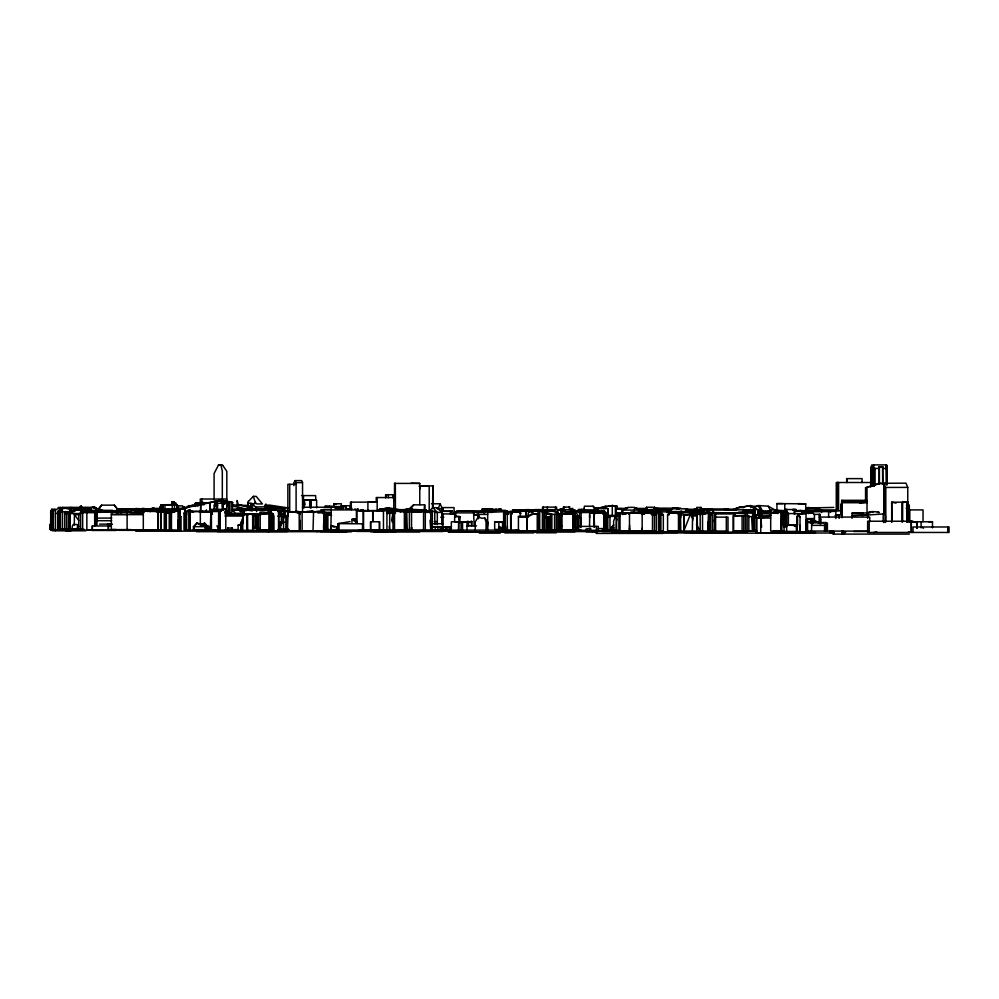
<?xml version="1.0" encoding="UTF-8"?>
<svg xmlns="http://www.w3.org/2000/svg" width="999" height="999" viewBox="0 0 999 999"><rect width="100%" height="100%" fill="white"/><g stroke="black" fill="none" stroke-linecap="round" stroke-linejoin="round"><path stroke-width="1.5" d="M97.09 520.716L97.153 511.725L80.619 511.75L80.619 529.757M170.092 512.937L170.092 511.101M247.452 514.273L247.452 530.369L247.327 514.273L244.568 513.748L242.732 514.51L242.732 530.407L257.792 530.182M840.983 514.785L841.707 500.299L866.583 500.299L867.02 502.722L842.107 502.722L841.982 502.01L866.882 502.11L866.583 500.299M841.97 534.103L841.97 531.131M917.032 522.377L917.032 528.134L917.032 521.765L915.721 522.377L917.032 522.377L910.813 521.003L909.889 522.377M178.047 520.167L178.022 530.744L178.022 511.038L170.092 511.538L171.428 511.263L171.428 514.26M754.257 516.233C757.667 506.131 741.333 515.834 743.681 510.152M222.502 506.63L222.552 503.446L222.515 509.702M487.587 526.023L487.637 521.865L484.652 517.819L481.88 518.344L478.321 516.733L475.224 522.002L475.224 530.044M642.607 513.548L649.075 512.25L652.484 515.197L654.407 515.234L650.961 512.25L644.005 513.548L629.495 512.887L629.495 530.956L629.57 525.037M785.938 515.047L785.788 526.935L785.738 513.236L788.411 513.236L788.411 525.349M268.943 509.328L268.956 508.516L255.557 508.941M507.38 526.048L507.305 530.494L507.305 514.035L510.089 511.463L515.746 511.788M299.95 520.329L299.762 530.856L299.762 512.15L313.574 511.775L313.012 530.856M419.717 489.235L419.767 486.151M393.731 500.636L393.806 497.614M629.495 530.956L629.557 528.046M642.245 528.046L642.17 530.956L642.17 512.874M796.852 531.406L796.453 525.074L786.65 525.087L786.65 531.406M119.218 511.263L119.293 508.978L136.064 508.878L134.191 509.053M127.085 529.945L127.16 512.25L143.419 512.25M442.495 511.451L442.619 507.592L454.033 507.592L454.158 514.497M547.252 532.13L547.964 530.756M111.326 514.772L111.413 512.487L127.16 512.487L127.085 514.747L111.326 514.772L111.326 530.057M534.665 511.013L532.904 510.439L529.458 511.5L534.927 510.526L518.881 510.439L546.166 510.252L546.166 530.494L537.287 530.494M516.321 510.551L516.358 509.777L512.499 509.777L512.699 510.651L516.97 510.726L512.699 510.651M130.007 509.053L130.757 509.378L130.869 512.1L128.259 512.312L127.472 511.476M690.559 512.375L690.509 513.461L690.559 512.375L694.255 512.375L690.284 512.824L690.509 511.488M53.397 511.201L50.737 511.176L50.662 524.512M159.865 509.315L160.002 506.705L160.727 507.005M753.82 516.396L754.158 510.439L752.984 510.189M752.722 520.367L753.221 512.762L751.485 512.524L754.395 513.036M883.478 522.502C881.905 508.216 886.825 509.627 885.126 522.502M697.614 531.093L697.102 515.959L692.557 515.959L692.357 531.093M697.102 515.959L696.902 531.093M185.315 515.484L185.539 512.475L186.401 512.524L186.626 514.535M345.379 505.794L345.617 508.753L350.437 508.753L350.199 505.706L341.183 505.781L341.471 508.341L336.663 508.304M50.662 513.449L50.787 511.725L53.821 511.725M786.862 514.348L787.112 511.451L778.783 510.576M96.741 511.326C95.842 507.667 106.306 511.913 104.495 511.013L106.119 511.226L96.741 510.039M150.262 511.663L150.387 510.264M622.527 514.135L622.24 512.799L616.371 512.812L616.121 530.956L654.407 530.956M658.89 524.2L659.802 513.836L660.913 513.324L660.913 531.618L658.241 531.618M134.303 509.702L134.191 508.891M392.12 520.467L392.832 513.224L391.121 511.738L386.65 511.975C390.384 509.877 392.058 514.16 395.442 513.399M865.546 500.849L865.546 487.762L879.27 483.279L883.578 483.916L884.127 483.166L885.326 487.425L885.326 522.102M409.378 530.706L409.702 527.634M594.055 527.085L594.055 514.61L595.941 512.724L602.247 512.699L604.57 514.935L604.57 531.093L518.394 531.031L518.456 516.321L527.734 516.583L527.185 516.87M577.235 527.435L577.36 517.557L577.36 527.484M96.778 521.016L96.341 514.335M60.402 522.602L59.578 530.144L59.578 510.564L61.551 510.114L61.551 512.05M392.07 521.977L392.832 513.224M575.312 524.537L575.387 517.557L577.285 515.809L578.708 515.846L580.569 517.557L580.569 527.497M411.888 527.647L411.538 530.706L411.538 511.276L423.564 511.263L425.299 512.437M387.637 513.399L387.637 511.775L387.637 513.399L388.424 512.362M424.188 508.791L424.662 504.845L413.661 504.845L407.667 510.114M478.034 518.593L478.321 516.733M598.314 512L598.538 510.402L597.227 510.402M240.247 511.638L240.247 510.189M642.444 514.61L642.707 512.724L645.816 513.111L644.005 513.711M417.295 510.814L416.72 511.625L411.788 511.625L426.311 510.814L417.57 511.251M808.99 522.365L813.111 522.902L807.579 522.215L819.155 522.24L813.586 520.729L806.767 522.402L806.767 531.018M82.03 509.165L81.681 511.388L82.03 509.165L85.652 509.165L85.652 510.851L88.799 509.989M906.53 505.506L907.542 502.06L907.542 521.903M265.896 503.971L264.81 506.843L255.557 506.93L251.436 503.471L250.287 508.316M840.996 504.058L840.783 514.335M280.369 511.588L278.009 511.513M758.216 514.135L759.927 512.587L761.101 513.249L760.926 514.135L760.926 512.612L757.791 511.863L757.791 515.172M111.9 513.523L112.15 512.25L95.867 512.25M760.139 512.587L760.189 513.349L776.91 512.687M150.812 510.551L151.935 509.602L171.428 509.602L171.516 510.576M89.635 510.676L75.961 510.177L74.401 511.188L69.705 511.288L69.218 529.395M228.209 506.468L228.471 503.259L221.94 503.109L228.871 503.571M206.418 509.815L205.894 511.925M202.31 511.925L202.535 510.964L202.298 511.925L211.626 511.925M224.538 509.378L210.901 509.378L210.364 529.97L229.42 530.107M575.112 513.836L575.724 511.725L562.437 511.725L561.813 513.836L575.112 513.836L575.112 530.319M758.803 516.608L758.466 515.172L758.803 516.595L759.927 512.587M62.038 508.304L62.313 507.367L95.055 507.342L96.578 508.266L96.616 509.502M743.693 513.011L744.967 512.512L743.081 512.512L754.245 512.475L754.245 531.006L753.758 523.401M242.382 520.729L243.169 518.019M333.167 529.907L330.856 530.931L331.218 508.703M168.594 511.001L169.368 511.051L168.594 511.001L168.007 512.937L168.007 510.988M241.683 520.729L244.355 513.936M532.092 511.513L532.529 510.189L516.283 510.327L517.457 511.663M140.459 511.401C139.623 509.602 143.906 509.59 142.869 511.401M247.802 508.941L248.389 501.486L253.346 496.366L256.206 496.366L262.425 503.933L256.743 503.933L255.269 502.272L253.346 496.366M255.269 502.272L254.757 503.833L247.877 503.071L247.877 509.203M811.45 531.018L811.862 522.939M135.065 511.401L135.265 510.239L138.187 510.039L151.898 510.039L152.035 511.401M520.242 516.733L520.454 510.751L532.442 511.725M458.991 519.318L459.952 516.608L454.62 516.346L454.62 521.665L458.928 522.04L458.928 516.608L454.62 516.346M532.754 511.713L525.874 511.151L525.874 517.157L526.086 510.751M646.415 509.465L646.89 508.154M96.578 508.266L96.129 509.502L95.055 507.342M179.345 509.527L179.758 508.416L183.853 508.541M394.518 498.726L394.518 483.416L395.342 483.229L395.417 509.702M589.76 512.499L589.535 513.099L594.53 513.099L595.042 512.45L591.408 513.149L591.908 511.838L577.872 511.838M824.575 531.018L824.575 525.399L825.674 522.539L827.409 523.351L827.409 531.018M72.203 529.545L72.203 526.461L73.289 524.463L77.735 524.612L77.023 529.545M330.856 528.121L331.693 525.936L336.626 526.835L336.626 530.931M334.166 527.147L331.368 525.936L330.432 530.931L363.299 530.906L363.137 510.776M696.428 524.625L700.212 531.006L700.162 513.411L683.803 515.072L683.803 531.006L690.384 514.41L692.644 518.231M511.825 511.463L517.482 511.788L518.206 510.189L518.743 512.3M53.821 529.22L49.95 529.22L50.187 524.363L52.585 524.363M639.385 510.202L639.959 508.816L640.471 513.036M438.199 508.578L440.184 503.783L431.543 503.783M82.73 508.204L81.069 505.969L81.056 507.417M141.408 509.215C142.982 510.639 127.66 506.755 141.408 509.715M356.893 521.915L356.893 509.89L357.405 508.703L358.404 509.515L357.18 509.515M162.437 504.77L171.778 504.657L165.634 504.97M693.98 510.202L694.317 509.465L697.702 509.415M622.24 512.799L622.14 514.098L624.288 513.124L629.732 513.336M693.144 512.437L697.252 511.713L703.046 512.787L692.532 512.437L692.744 511.725L693.081 512.974L692.707 512.437M886.95 484.715L886.588 464.897L873.463 464.897L871.628 465.334L871.727 485.564M690.321 512.312L691.146 511.026M412.387 512.387L412.387 509.34L405.544 510.639C409.99 506.168 400.999 513.086 409.615 510.988M862.512 516.108L862.387 513.086L861.425 515.084L861.425 513.111L863.099 513.024L861.425 512.962M751.585 512.549L753.696 512.762L753.696 531.006L752.709 515.846M476.535 511.863L473.126 511.575L473.626 512.4L484.44 512.387L473.126 511.775M695.204 513.586L695.853 512.287L702.559 512.287L701.972 513.461M313.336 512.512L313.574 511.775M588.086 511.413L596.54 510.864L596.665 511.988M807.567 531.018L807.604 518.568L814.31 518.568M607.367 530.232L606.83 514.223L607.817 514.248L603.958 510.514L596.391 511.988L596.54 510.864M674.038 512.337L673.039 512.337L682.891 512.662L681.867 512.662L682.105 511.488L682.105 512.662M226.823 502.21L226.823 471.316L222.715 465.347L218.444 465.134L214.086 473.538L214.086 499.787M852.097 513.111L869.904 512.924M775.524 510.214L768.156 506.193L758.728 505.544L758.378 506.206L751.335 506.206M531.318 511.238L529.358 511.238L528.146 513.449L528.146 516.495M698.613 513.099L689.298 512.574M288.823 511.575L296.978 512.175L300.062 514.248L297.914 512.175L288.823 511.575L287.6 513.761L287.6 530.856L323.951 530.856L323.951 514.522L322.977 512.012L323.688 510.851L324.2 511.813L312.949 511.825L312.425 510.851L311.738 512.012M563.573 508.966L564.61 507.105L563.498 507.105L562.737 509.727L560.214 509.203M906.218 508.316L907.754 505.606M704.058 513.586L704.969 513.149L704.507 514.273L704.732 512.325M698.938 512.475L700.386 509.952L701.498 509.827L699.662 513.036M743.081 512.924L754.245 512.475L752.522 512.549M709.565 532.405L709.839 512.325L702.821 512.425L704.47 514.223M280.594 525.774L282.829 522.027M712.424 531.156L712.424 512.524L713.298 511.076L714.273 513.249L714.273 531.156M703.333 511.076L702.447 512.787M819.792 519.867L820.941 518.768L820.941 523.701M501.086 509.54L500.424 508.803L495.979 510.339L495.979 509.265M247.802 503.084L248.389 501.486M302.547 511.401L302.547 482.629L301.623 480.606L295.167 480.606L293.893 482.554L293.893 485.639M640.134 512.512L644.505 512.462L629.62 512.837L644.168 512.125M769.118 512.912L760.489 512.962L762.849 512.075M797.165 525.474L797.165 516.883L798.463 514.735L796.852 516.883L796.99 531.406M81.069 505.969L79.67 507.38M180.245 530.744L180.245 511.363L171.041 511.101L169.743 512.937L169.743 511.026M184.016 507.517L184.715 506.893L183.142 507.43L182.63 505.881L177.834 505.881L176.236 509.403M220.192 500.374L219.655 501.123L219.743 500.287L224.35 501.098L220.192 500.374L219.455 501.123M171.041 511.101L169.768 511.051L168.406 512.937L168.406 510.988L179.87 511.051L179.87 517.12M409.49 510.427L413.661 504.845M97.54 510.601L101.623 505.157L114.286 505.144L118.918 510.601M669.218 513.836L670.629 512.012L672.177 512.012M205.057 529.682L205.057 526.685L197.115 522.852L194.156 526.685L194.156 529.682M120.717 530.082L57.905 530.144L57.905 511.925L59.416 510.489M819.155 514.373L819.155 522.489L818.418 523.389L818.381 522.24L813.024 520.729L806.767 522.402L809.003 522.29M96.99 510.601L101.623 505.157M562.737 509.203L560.077 509.303L562.737 509.727M673.676 512.799L672.926 513.199L681.306 512.862L680.769 512.35M186.726 507.867L188.649 505.681L194.842 505.681M511.088 513.736L512.2 513.623L511.088 513.736L513.474 511.051L519.517 511.313L513.474 511.051M74.288 525.112L74.425 514.585L78.734 520.454M455.194 516.358L455.194 512.874L457.043 510.801L473.538 510.801L474.188 525.824M197.989 523.938L201.348 523.938L209.091 526.51L209.178 529.682L193.456 529.682L193.456 526.685L197.115 522.852M487.574 522.002L487.037 530.044M186.813 507.629L188.649 505.681M772.514 512.999L775.998 512.837L769.055 512.787M616.97 530.157L610.851 530.157L610.851 527.884L613.761 524.95L611.338 527.884L611.338 530.157M244.056 511.288L240.472 511.451L244.056 511.288L244.056 514.26M845.703 532.03L843.581 534.103L843.581 531.131M679.982 530.919L667.594 530.919L667.594 514.735L669.517 512.912L677.684 512.362L679.982 514.635L679.37 515.347M195.217 506.381L195.941 502.834L200.861 503.396M487.037 522.002L487.599 530.044L487.699 512.462L488.598 511.663M126.274 510.976L127.085 510.277C132.33 515.059 124.7 507.442 126.274 512.362L122.452 508.666L122.452 512.462M504.932 529.77L502.085 529.77L502.085 527.909L504.433 525.911M427.297 512.412L432.992 507.717L436.85 507.654L441.808 512.412L441.808 524.7M595.679 508.591L597.902 508.104L597.902 511.588M597.902 508.104L597.489 509.89L583.841 509.877L584.403 506.206L593.031 506.206L597.489 509.89M628.571 514.098L630.769 512.362L633.179 512.362M195.217 503.396L195.941 502.834M487.699 512.462L504.458 511.663L505.993 513.086L504.945 513.099L505.993 513.286L504.945 513.099M774.787 513.161L778.483 510.414L775.436 512.699M809.427 511.388L809.989 510.976L795.491 510.651M909.889 521.228L911.937 521.003M310.751 511.426L309.752 512.125M185.315 529.745L183.991 529.745L183.991 513.161L188.886 509.852L193.594 512.012M183.991 513.161L190.21 509.852M211.488 511.151L200.337 511.151L199.276 511.863L211.626 511.863M907.542 502.06L901.947 502.497L901.947 522.065M753.258 508.204L758.191 505.544L761.388 512.05L762.799 511.163L771.066 511.163L764.485 512.025M429.558 512.824L432.355 511.326L432.355 530.706L399.3 530.706M240.597 509.178L241.758 508.454L242.832 509.028M236.676 509.178L241.633 508.454M752.796 512.649L753.696 512.824M799.949 525.312L799.862 531.406M642.881 513.124L645.816 513.111M785.351 511.238L785.351 509.54L786.837 509.29M482.205 509.353L491.483 508.916L492.432 510.339M533.603 510.252L535.389 510.264M800.674 510.626L797.702 510.651L808.478 510.576L808.478 513.598M594.692 512.924L604.345 512.574L604.345 531.093M681.33 511.026L678.708 512.462L683.216 512.45M219.605 529.97L219.605 511.426L225.05 508.691L225.786 508.691L225.786 529.97M538.848 531.031L538.848 514.497L532.567 513.586L526.96 516.533L526.96 531.031L527.347 516.408M527.285 516.995L532.305 514.497M570.392 509.702L572.814 508.404L572.814 511.525M692.27 511.525L686.101 508.803L672.115 508.841L667.02 511.525L700.037 511.638M242.72 514.51L244.193 513.748L252.697 513.811L252.647 530.369M577.459 527.884L578.808 526.635L575.112 527.872L577.459 527.884L577.459 530.207M420.354 512.137L421.878 511.363L432.355 511.326M409.378 511.463L412.237 511.138L412.55 511.825L409.378 511.463L409.378 530.794L394.518 530.794L394.518 512.212L396.341 511.038L409.378 512.087L401.286 511.038L388.161 511.151M200.649 524.987L204.52 523.026L208.316 526.785L208.316 529.682M506.605 513.536L505.531 510.327L487.724 510.327C488.149 513.798 490.359 509.428 491.595 512.087M626.336 508.166L622.09 510.077L640.471 510.077C634.964 506.605 627.872 506.118 622.489 510.077M463.911 522.09L462.562 522.04L462.562 530.144M622.739 510.077L628.209 507.355M84.803 511.101L93.943 506.605L85.252 511.013L88.661 509.29L93.232 510.676M71.154 530.694L52.572 530.694L52.572 509.927L55.482 509.877L60.427 507.492L64.473 508.291L62.9 508.291L62.313 507.367M224.787 513.736L229.42 513.748L229.221 512.1L225.387 512.487M418.181 512.137L421.99 511.301L420.354 511.975M219.605 511.426L225.786 508.691M411.538 511.463L412.237 511.138M594.692 512.737L604.345 512.574M180.757 516.608L179.37 516.708L180.757 516.608L180.757 530.744L165.647 530.744L165.784 511.813L166.596 511.8M392.07 531.343L393.219 530.806L393.219 531.518L373.788 531.518L396.041 531.518M652.747 511.413L650.624 511.563L652.747 511.613M659.802 531.618L659.802 513.798L658.241 513.798L660.913 513.324M623.95 514.098L626.148 513.136M667.232 510.988L672.115 508.841M208.329 502.784L202.622 502.784L198.277 504.757M313.574 512.475L314.71 511.988M658.241 513.798L659.34 513.324L659.34 511.613L648.501 511.538M313.012 512.549C329.133 506.543 322.327 520.217 323.763 530.856M676.76 509.065L678.995 509.14M484.515 511.688L480.706 511.488L481.943 511.575L481.943 509.353L482.967 508.916M252.697 527.672L256.493 526.948L257.792 527.672L252.909 528.146M621.39 510.077L625.874 508.166M78.734 529.632L78.734 513.811L86.176 511.513M81.93 513.249L78.734 513.811M116.184 512.924L120.829 511.825L118.419 512.749M223.726 503.109L222.265 500.811L221.566 503.196M741.77 513.024L743.081 512.512M409.365 509.702L405.919 511.476M73.739 510.551L78.646 508.741C88.424 514.348 75.912 505.244 73.039 510.601L73.739 510.289L70.055 510.289M453.721 512.962L456.093 512.087M761.388 512.05L762.799 511.163M526.123 511.288L520.242 511.351M581.768 509.453L577.285 511.426M474.188 515.284L478.658 514.373L478.658 518.668M478.658 514.373L473.626 515.309L476.56 514.41L487.599 514.41M140.459 510.564L135.065 510.826M243.169 530.407L238.137 530.407L238.137 525.137L241.234 524.113M240.796 524.363L238.137 525.137M654.557 509.565L640.471 509.915L654.845 509.565M531.018 511.138L533.603 510.364M865.546 487.762L880.681 483.279L884.24 483.916L884.24 512.962L884.127 483.916M785.351 509.54L796.178 509.54L796.178 511.213L794.417 511.451L794.417 514.348M75.961 510.177L68.257 513.573L69.406 513.573L69.406 529.395M450 511.488L452.085 510.826L452.085 513.923M581.918 509.453L577.285 510.926M449.75 511.288L452.085 510.826M70.679 508.978L63.436 508.091L59.89 509.203L65.734 508.091L70.679 508.978L70.679 510.289M517.519 511.9L518.206 511.7L517.519 510.926M273.077 529.92L273.077 513.723L268.656 512.287L263.361 513.723M268.656 512.287L263.361 513.611M228.384 512.125L229.133 511.9L229.42 514.535M85.777 510.576L90.647 510.389L90.647 509.34M603.958 510.514L598.538 512L598.538 510.402M654.72 509.952L654.607 507.242L646.565 507.242L645.953 509.09M654.607 507.242L653.983 509.565M485.676 512.075L488.124 511.426L487.425 509.19L483.866 509.178L483.866 512.162M621.141 513.286L618.881 513.573L618.881 530.956M618.881 513.573L629.919 513.211M362.849 509.84L359.203 510.726L362.849 510.564L363.112 509.84L359.465 510.726M412.387 509.34L405.544 510.639M478.271 517.607L478.658 514.41M834.989 515.721L839.11 514.747L839.11 517.981L839.11 514.747M292.869 512.1L296.865 511.163L300.874 512.1M792.844 509.265L796.178 509.54M744.48 511.925L751.635 510.239L742.969 510.239M131.094 509.715L132.005 509.715M770.441 515.134L769.08 515.447L769.08 516.321L770.441 516.021M58.429 530.144L58.429 510.564L61.551 510.114M330.731 512.949L328.471 512.937L328.796 514.497L326.261 514.26L327.447 514.048L327.447 529.945M172.015 510.489L174.987 509.865M180.045 508.791L189.335 506.793M192.033 506.181L195.342 505.482M219.655 500.299L207.517 502.884M171.666 510.764L221.391 500.287M565.596 512.075L571.453 511.988M567.794 512.05L573.501 511.988M909.315 521.965L909.315 505.282L907.766 505.606L907.754 522.102L907.754 487.412L905.968 483.166L883.64 483.279M136.014 508.703L139.523 509.378L138.811 510.477L138.811 509.115L152.76 508.966M204.907 503.421L202.435 503.983M814.497 514.91L812.487 512.687L803.121 513.661M131.094 509.44L134.091 509.103M410.651 509.428L408.653 509.815L411.8 509.428M241.483 510.889L252.56 509.128L252.56 504.657L250.749 503.396L251.024 509.09L250.749 504.058M244.118 510.914L254.645 508.941L256.606 509.478L255.557 509.39L255.557 506.93M378.971 511.213L378.971 509.565L389.036 507.829M70.954 512.462L64.523 513.661L69.006 513.186M260.215 513.798L264.523 513.024L269.742 513.786L265.397 513.024L260.215 513.798L260.215 530.244L269.742 530.244L269.742 513.611M653.596 511.975L659.939 511.251L663.324 514.772L663.324 530.794L660.913 530.794M655.981 511.975L659.939 511.251M750.699 505.594L736.338 508.054L750.699 505.594L762.125 512.137L765.684 511.625M52.572 509.927L55.582 509.39M330.132 506.755L329.395 506.368L330.232 506.818M356.893 522.452L354.845 518.993L351.96 519.43L351.96 522.402M547.627 511.638L550.874 511.051L557.942 512.05L557.942 530.382M547.177 511.975L552.372 511.038L557.942 512.05M915.721 521.765L913.311 521.753L917.856 521.74M149.9 508.953L154.096 508.191L152.947 508.191M617.245 508.741L617.245 506.318L612.225 505.531L594.78 508.641L607.867 508.641L607.867 517.494M648.488 512.912L653.334 512.375L656.293 515.184L654.407 515.147L651.485 512.375M650.324 512.912L653.334 512.375M337.974 523.788L338.911 523.613L338.911 530.906M595.317 508.641L612.824 505.531M350.062 521.59L338.386 523.613L338.386 530.906M354.545 518.993L351.96 519.43L356.406 522.415L354.845 518.993M375.237 530.806L375.237 531.518L373.788 531.456L376.074 531.206M806.28 508.528L809.015 508.066L805.918 508.066M833.865 507.43L809.265 507.917M792.844 509.827L794.392 509.702A5.057 0.812 -0.8 0 1 792.844 509.989M873.713 532.455L876.735 531.955M469.343 521.815L471.828 521.478L471.828 525.811M468.181 522.052L471.828 521.478M140.659 512.999L143.731 512.524M677.684 512.362L675.948 512.362L679.645 515.347L679.645 530.919M170.579 509.727L171.428 509.602M756.88 533.004L756.88 518.006L770.241 516.046L760.751 518.056L760.751 533.004M733.953 509.615L737.237 509.378L737.237 508.054M202.622 502.784L197.939 503.459L197.939 506.418M175.712 509.14L173.002 509.478L174.488 509.14L174.488 504.695L172.103 504.994L172.39 509.478L164.972 509.49L164.972 504.932L163.074 504.845L163.074 509.378L165.235 509.49M507.567 514.035L505.344 514.298M794.667 514.348L794.417 511.451L808.478 510.576M672.714 508.154L678.408 507.954M674.175 508.154L674.887 508.066M703.658 514.273L704.395 513.586M796.178 511.213L801.111 510.564L799.987 510.626M519.63 530.494L504.62 530.494L504.62 514.373L507.305 514.035M466.133 521.815L468.556 521.503L468.556 525.973M761.25 512.087L765.321 511.625M859.552 503.021L866.882 502.11M96.528 508.966L99.376 508.616M462.562 522.04L468.556 521.503M172.827 511.363L175.587 511.038L167.12 511.713M428.296 486.226L432.917 485.726L432.917 508.266M262.163 511.001L269.118 510.189L268.956 508.516M703.658 513.686L709.565 513.061L704.969 513.586M174.188 505.032L174.188 501.998L171.953 502.222L172.065 504.932M493.593 511.001L496.653 510.701L490.634 510.988M117.52 510.726L120.717 510.414L112.687 510.876M706.355 509.94L709.814 509.89M89.785 510.389L87.063 510.651L89.71 509.253L89.785 510.389L90.647 510.389M520.916 513.523L517.819 511.313M173.252 504.807L175.924 504.57L175.924 503.034L171.778 501.61L171.778 504.932M449.7 511.488L451.86 510.801M132.005 509.228L129.395 509.39M150.25 511.401L150.275 510.127L151.898 510.039M248.364 508.966L251.311 508.716M601.635 512.699L604.57 514.935M390.709 531.343L389.373 531.343M558.866 526.635L561.101 526.461L559.178 526.585M336.626 526.835L336.401 530.931M702.522 531.006L702.522 513.561L708.603 513.124L708.603 531.006L707.841 528.109M707.08 513.249L702.522 513.561M141.621 511.401L142.133 510.164L142.133 511.401M776.186 512.362L771.465 512.774L776.235 512.2M797.389 525.511L793.955 525.711L794.917 525.686M702.447 509.652L705.956 509.353M232.854 504.82L239.41 505.506M321.328 511.251L323.301 511.113L324.25 513.723L328.571 515.134M265.684 505.294L269.243 505.057L288.261 507.929M883.478 513.936L867.681 515.022C864.697 508.516 885.676 513.498 877.434 512.337M268.694 510.377L277.747 509.777L265.871 507.405M317.957 512.962L323.164 512.662L325.999 515.159L323.951 514.098M704.707 512.912L708.815 512.762M223.252 503.109L221.94 503.109M277.747 511.101L288.074 510.414M320.155 512.012L324.45 511.276L324.45 513.786M182.48 508.978L185.327 508.803M781.792 531.605L781.668 512.212L770.691 512.774L770.691 531.106L781.792 531.106M165.472 529.982L165.472 511.813L176.498 511.201M279.295 515.871L285.602 515.521L278.346 515.796L285.839 515.696M534.428 510.826L546.166 510.252M160.752 509.902L169.493 509.465M743.768 512.262L738.249 512.512L743.768 512.562M390.609 511.963L394.755 511.738L391.121 511.738M776.086 512.2L771.59 512.749L781.792 512.275L781.293 531.106M281.243 515.984L284.228 515.834M493.394 510.851L494.043 510.826M535.926 510.714L542.107 510.439L544.43 511.476L540.347 510.439L531.918 511.151M281.131 514.497L278.022 509.702L281.131 514.497L281.131 511.588M367.957 510.127L368.494 511.188M568.931 513.998L573.201 513.836M673.438 512.612L676.073 512.912M390.921 511.775L387.637 511.775L389.697 513.336L393.007 513.361L393.007 530.581M777.859 513.598L777.859 510.576L787.112 511.451L787.112 514.348M150.499 510.988L149.7 510.876M199.4 524.413L205.881 526.573L209.091 526.51M85.152 507.642L90.21 507.829M533.766 511.675L531.918 511.675L532.966 511.675M731.855 509.952L733.853 509.915L732.217 509.89M546.216 517.981L547.39 517.969M254.558 527.659L255.369 527.647M222.265 500.811L221.029 501.086L221.029 500.337L221.603 503.196M139.236 509.79L141.383 509.752M785.251 511.463L785.251 514.585M242.832 508.928L237.962 508.379M700.986 509.415L707.767 509.328M707.105 509.403L712.537 509.34M723.938 509.465L728.583 509.328M733.591 509.328L736.588 509.29L700.386 509.29M278.471 515.821L280.557 515.796M776.086 512.237L782.504 512.175L783.828 513.561L783.828 527.247M883.578 483.916L884.24 483.916M164.335 504.932L162.825 504.845M140.072 511.401L140.072 510.139L141.046 510.127L141.046 511.401M704.482 509.328L705.469 509.315M706.468 509.303L707.816 509.952L701.535 509.94M777.834 512.237L774.949 512.2M702.509 514.285L680.494 514.997L680.494 531.006L680.282 513.436L680.282 531.006M877.759 512.325L878.396 512.325M221.029 500.337L231.056 502.01L231.056 512.749M139.41 509.353L142.033 509.328M767.856 512.524L771.091 512.499M231.868 505.944L247.49 509.24L247.49 506.018L251.448 505.981M501.086 508.953L496.503 509.54M779.857 510.576L785.339 510.951M870.616 512.325L869.979 512.312M251.024 504.67L252.56 504.657M323.426 513.498L326.935 514.098L326.935 529.982M708.603 513.124L707.991 531.006M620.304 515.571L608.99 515.559L614.522 515.659L614.934 517.519M710.576 515.134L712.424 515.122L710.227 512.687L707.567 512.687L707.417 509.827L707.404 512.175M917.02 521.765L932.479 521.728L932.479 527.859M428.421 486.076L420.242 485.926L428.708 486.226M96.616 508.391L93.756 508.404M130.332 509.053L130.869 509.952L136.501 509.94L136.064 508.878M796.178 511.026L797.677 511.013M907.754 487.412L885.326 487.437M130.507 509.24L134.353 509.165M330.856 509.927L356.893 509.89M640.471 509.902C643.656 511.625 647.377 508.516 646.653 509.902L646.565 507.242M427.297 511.65L430.794 512.05M412.063 511.763L417.694 511.763M329.895 512.312L324.25 512.325L323.589 509.44L331.031 509.44M704.22 512.687L702.372 512.687L712.424 512.524M329.77 513.261L324.25 513.761M704.47 512.787L709.565 512.774M74.288 514.735L78.921 514.722M781.792 513.461L780.906 512.2L774.25 512.262L783.478 512.2L783.478 514.148M801.81 513.961L799 513.973L805.444 512.687L812.487 512.687M579.47 517.607L580.569 517.594L575.387 517.557M787.374 526.411L784.053 526.011L786.65 526.011M218.444 465.134L222.715 465.347M886.787 465.259L886.013 465.259L886.188 484.79M879.157 483.828L879.157 466.695L882.641 466.695L882.891 483.878M879.157 466.695L882.891 466.983M873.351 486.338L873.301 467.532L874.287 467.644L874.287 486.338M882.641 468.444L886.163 468.444L887 467.657L886.188 467.557L886.225 465.759L887.174 465.771L887.174 484.115M873.463 464.897L873.875 465.821L872.564 465.821L875.037 468.444L879.157 468.444M837.287 482.505L871.79 482.505M295.167 480.606L296.104 482.629L302.547 482.629M411.263 483.179L419.767 483.404L419.767 504.67M394.518 483.416L419.767 483.404M296.104 484.315L287.862 484.315L287.862 516.408M432.917 485.726L432.505 508.653M418.993 486.151L429.195 486.151L429.195 511.276M392.894 497.539L392.894 494.717L385.602 494.717L385.602 497.727M301.548 495.604L315.622 495.604L315.859 500.312M395.417 497.614L376.248 497.539L376.248 501.96L377.172 502.135L350.412 502.16L350.537 506.668L351.286 506.668M226.785 499.025L200.275 499.025L200.275 504.557M315.622 500.149L303.459 500.149L304.183 503.284M303.471 500.249L316.633 500.274L316.633 507.854M174.188 501.998L174.088 504.57M376.248 501.96L368.831 502.147M231.693 502.422L232.642 502.422L232.642 511.5M216.933 503.196L229.058 503.446L229.058 512.687M336.526 503.771L333.828 503.658L333.966 506.68M776.947 512.475L776.947 503.596L782.954 503.596M333.966 503.771L341.346 503.771L341.346 506.668M776.947 503.596L805.718 503.833L805.718 510.976M173.252 504.57L176.935 504.57L176.935 509.203M161.701 504.845L161.701 509.428M162.213 504.92L172.39 504.932M237.662 505.369L248.389 505.369M907.154 505.282L909.315 505.282M216.858 505.756L217.52 505.756L214.111 504.994L214.111 509.615M604.932 506.068L606.131 506.068M334.965 506.668L324.837 506.293L342.894 506.668M250.999 507.155L247.952 507.155L247.49 506.018M302.485 507.23L342.595 507.23M350.287 507.23L351.124 507.23M743.406 507.205L739.06 507.205L743.718 507.692M807.829 507.43L820.104 509.103M58.179 507.492L60.427 507.492M90.747 508.404L71.179 508.416L70.842 507.342L71.154 509.865M62.9 508.291L71.154 508.229M654.57 508.154L680.681 508.154M251.024 508.316L249.076 508.316L249.076 510.189M335.04 508.341L342.432 508.341M350 508.341L352.023 508.366M595.367 508.429L597.752 508.429M616.795 508.429L627.01 508.429M635.039 508.429L646.428 508.429M653.908 508.429L658.291 508.429M437.125 508.653L441.683 508.653L441.683 511.288M616.333 508.603L621.952 508.603L621.952 511.675M95.267 508.941L100.012 508.878M234.078 509.103L236.825 509.103M237.312 509.028L249.413 509.028M354.72 508.966L355.444 508.966M55.02 509.278L51.486 509.278L51.374 524.213M119.293 508.978L120.017 510.926L120.017 509.165L120.717 509.165L126.149 510.252L126.149 511.376M129.82 509.29L134.316 509.29M138.961 509.203L142.033 509.203M687.399 509.278L697.152 509.29M117.008 509.515L119.643 509.515M119.967 509.378L134.453 509.515M162.787 509.403L176.673 509.403M481.943 509.353L492.432 509.353M578.234 509.453L584.577 509.453M694.317 509.465L728.109 509.403M737.237 509.378L735.826 509.465M128.933 509.64L134.603 509.59M139.261 509.59L142.358 509.59M237.3 509.727L249.7 509.727M320.829 509.752L331.318 509.752M405.919 511.413L405.182 509.64L381.506 509.64L382.267 511.413M526.061 509.615L529.045 509.615M534.665 509.602L571.765 509.702M653.646 509.565L667.182 509.565L667.182 512.624M687.187 509.777L703.071 509.977M727.147 509.615L734.764 509.615L733.953 509.727M117.008 509.94L120.005 509.94M141.621 510.202L142.869 510.202M557.654 509.94L563.473 509.94M571.241 509.94L575.024 509.815M686.276 509.915L742.095 509.827L744.28 511.001M777.322 509.902L770.366 509.902L770.366 512.849M806.23 509.902L837.187 509.902M909.577 509.915L923.039 509.915L923.039 521.653M231.581 510.189L278.721 510.189L278.721 531.143M96.716 510.339L112.637 510.339L112.637 511.688L103.958 511.688M692.782 510.214L694.255 510.214L692.956 510.164M58.429 510.564L59.578 510.564M89.648 510.576L103.372 510.576M144.693 510.551L149.313 511.263L144.693 510.864M152.16 510.601L149.538 510.601L149.538 511.251M358.841 510.564L379.945 510.564M483.866 509.178L484.44 510.452L488.124 510.452M516.208 510.551L554.095 510.589M733.94 531.106L754.395 531.006L754.457 510.439L754.158 516.396M777.859 510.576L784.777 510.539M95.754 510.801L99.051 510.801M143.519 510.864L157.942 511.001L158.054 530.094M177.622 511.051L167.133 511.001L167.133 512.937M457.679 510.876L482.042 510.876M574.75 510.926L582.917 510.976M780.157 510.939L786.363 510.976M810.664 510.951L819.967 510.951M833.89 510.864L841.633 510.864M74.038 511.176L70.38 511.176L70.38 512.25M427.023 511.063L429.458 511.063M504.72 511.163L507.829 511.288L504.532 511.288M177.984 511.163L180.245 511.363M199.613 511.426L186.626 511.426L186.626 530.169M287.35 511.263L288.586 511.263M307.205 511.338L313.948 511.363M387.35 511.413L434.765 511.338L434.765 524.425M440.734 511.288L451.86 511.301M484.44 511.426L489.86 511.426M541.658 511.351L542.744 512.175L541.658 511.351L529.358 511.238M580.132 511.413L588.673 511.413M809.989 511.363L835.863 511.401L835.863 518.568M188.811 511.488L200.337 511.488M216.97 525.711L218.656 529.97L218.744 511.538L211.388 511.538L212.5 514.373M278.109 511.588L288.411 511.588M454.508 511.638L457.405 511.638M505.119 511.625L518.681 511.575M563.586 511.538L581.093 511.538L581.093 526.997M761.388 511.55L771.066 511.55L768.156 506.193M74.113 511.7L62.3 511.7L62.3 529.208L81.331 529.208M158.004 511.688L162.487 511.688M170.792 511.7L172.228 511.7L171.428 510.951M292.919 511.663L292.02 511.663L300.562 513.186M303.858 511.838L306.768 511.838M422.689 511.65L430.794 511.65L430.794 530.706L430.07 520.279M504.395 511.838L517.557 511.838M642.432 511.85L699.662 511.85M59.578 512.05L62.088 512.05L62.088 509.228M116.009 511.925L95.854 512.412M156.281 511.863L174.725 511.863L174.725 511.038L166.333 512.037L166.333 529.982M644.305 511.875L658.466 511.875L658.466 532.205M757.791 511.863L758.216 515.172M809.577 511.725L830.406 511.401L830.619 512.325M60.115 512.25L62.3 512.25M224.7 512.1L229.221 512.1M261.226 512.15L259.94 512.15L259.94 515.109M293.706 512.062L313.336 512.237M503.546 512.087L506.555 512.087M580.631 512.137L589.747 512.137L589.535 526.673M649.075 512.25L650.961 512.25M681.106 513.374L680.406 512.212L678.845 512.212L679.982 514.048L679.982 531.006M690.234 512.187L692.532 512.187M225.637 512.412L227.922 512.412L227.06 511.301L225.187 511.301M434.453 512.412L441.808 512.412M637.874 512.475L639.323 512.487M639.26 512.475L639.81 512.125M698.663 512.3L696.728 512.3L704.757 512.425M82.655 512.662L94.693 512.662L94.693 525.961M129.808 512.649L143.519 512.649M322.315 512.662L323.164 512.662M581.093 512.562L594.005 512.499L594.53 527.072M143.656 512.787L111.413 512.487M474.188 512.874L455.194 512.874M674.849 512.824L701.935 512.712M706.917 512.762L710.227 512.687M165.647 512.937L170.479 512.937M284.465 513.049L285.115 513.049M669.517 512.912L671.253 512.912M735.826 532.117L715.584 532.117L715.584 512.999L752.672 512.387L752.509 531.006M328.471 512.937L330.869 513.111M557.742 513.174L558.466 513.174M55.482 513.399L58.142 513.399M69.356 513.374L66.396 513.374L66.396 529.358M69.705 511.288L70.192 513.573L80.182 513.573M261.139 513.611L270.891 513.611L270.891 530.144M267.769 512.287L273.077 513.723M512.2 513.623L510.639 513.623L510.639 530.232M241.77 513.823L266.508 513.823M270.454 513.823L271.491 513.823M327.822 513.923L326.71 513.923L328.771 515.309M442.42 513.936L455.756 513.936L455.744 516.995M508.991 513.936L506.206 514.11L507.854 514.473M520.242 513.736L520.454 510.751M281.131 513.936L284.353 513.936M329.57 513.111L329.57 514.897L327.197 514.273L331.531 515.384M624.924 513.973L626.198 513.961M734.465 513.961L716.208 513.936L715.584 512.999M299.762 514.323L300.062 511.813M326.111 514.185L328.796 514.497L326.436 514.185M548.376 514.323L556.368 514.323M52.997 514.448L52.66 528.633L53.384 528.633L53.409 513.311L52.972 528.733L53.034 516.77M127.085 514.635L143.307 514.635M545.904 513.586L551.885 514.385L551.885 531.58M758.803 515.172L755.306 514.647M226.011 514.685L248.526 514.747M251.985 514.747L260.901 514.747M271.853 514.747L273.576 514.747L273.576 529.895M329.133 514.597L327.197 514.06M836.138 514.785L842.107 514.785L841.707 500.299M558.728 515.147L559.165 531.368M754.395 515.172L756.206 515.172L756.093 533.004L831.093 533.004M771.041 515.159L760.439 515.159L760.439 517.744M52.585 515.509L53.259 515.509M747.152 515.584L748.85 515.584L748.85 531.081M743.78 515.634L733.129 515.634L733.129 531.943L743.78 531.943L743.78 515.434L745.491 515.434L734.827 515.921L736.525 515.921M617.295 516.133L616.146 516.383M278.084 516.346L287.475 516.408M609.04 516.371L617.37 516.371M458.928 516.608L459.952 516.608L459.952 522.627M606.93 516.608L609.989 516.683L609.989 530.219L603.958 530.232M748.85 516.633L752.509 516.633M528.146 516.783L526.473 516.783L528.059 516.595M606.668 516.858L609.865 516.858M798.551 514.885L800.074 516.883L798.463 514.735M440.684 517.232L443.768 517.232M546.166 529.92L547.39 529.92L547.39 517.232L548.876 517.245L548.876 531.218M715.534 517.145L727.996 517.145L727.996 531.043L669.218 531.006M819.342 517.07L869.729 517.07L869.729 521.74M547.477 517.307L550.374 517.307M756.093 517.457L760.851 517.457M756.88 518.006L770.704 518.056M111.738 518.094L97.09 518.094L97.115 521.016M575.249 518.756L577.235 518.756M96.94 520.716L111.688 520.716M434.303 521.578L437.312 521.578M471.428 521.815L451.348 521.815L451.348 530.144L506.605 530.082M494.68 521.665L498.863 522.177L498.863 529.433L494.68 529.433L494.68 521.665L502.547 522.177L502.547 529.433L499.75 529.433M917.169 521.765L917.219 527.872M241.234 522.04L241.234 530.407L241.134 522.04L242.819 522.04L242.819 523.588M284.578 522.252L279.832 522.252L279.832 529.57M498.863 522.177L502.547 522.177M339.198 523.613L338.386 523.613L363.299 523.838L362.5 523.838L362.5 530.906M442.907 523.713L432.067 523.713L432.105 526.935L451.036 526.935L451.036 529.957L413.236 530.007M99.6 524.125L112.013 524.125M112.013 524.275L107.542 524.275L109.341 526.311M49.95 524.95L52.535 524.95M108.879 525.961L92.245 525.961L92.245 530.057M111.326 525.811L108.391 526.186L108.391 530.057L108.391 525.961M467.033 525.911L476.573 525.911M561.188 526.211L561.975 526.211M193.456 526.685L205.057 526.685M207.205 526.785L208.316 526.785M432.105 526.76L440.409 526.673L440.409 529.857L436.426 529.857M502.085 527.909L503.608 527.909M610.851 527.884L614.16 527.884M259.902 529.957L259.902 528.346L259.016 528.346L259.016 529.957M598.326 528.596L604.008 528.596M60.115 529.058L79.683 529.058M278.346 529.233L288.586 529.308M54.008 529.37L51.374 529.37L51.374 525.561L51.711 529.37M84.141 529.358L64.523 529.358L64.523 511.7M110.839 529.545L116.171 529.545M74.288 529.557L84.016 529.757M110.739 529.632L130.869 529.595M157.13 529.62L157.942 529.62M230.307 529.62L237.987 529.62M256.793 529.62L260.539 529.62M278.084 529.657L288.773 529.57M325.537 529.57L331.818 529.57M55.482 529.945L58.142 529.945M111.326 529.895L143.731 529.945M224.9 529.782L238.699 529.782M256.88 529.957L260.901 529.895M270.517 529.895L273.639 529.845L273.639 515.946L272.54 515.921L272.54 529.845M325.612 529.945L331.531 529.782M126.161 529.982L136.863 529.982M176.498 529.982L143.307 530.094L143.307 511.251L174.725 511.863M261.139 530.144L272.19 529.994L272.19 513.723M278.359 530.132L288.986 530.132M324.95 529.994L335.776 529.994M336.388 530.057L412.749 530.157M516.283 530.094L518.918 530.094M548.876 530.007L538.011 530.144L538.074 511.326L539.697 511.326L539.697 530.069M563.586 530.082L581.093 530.082M50.662 530.369L67.87 530.369M87.25 530.257L117.882 530.257M119.218 530.332L166.671 530.307M215.871 530.169L185.315 530.169L185.315 513.161M327.709 530.232L335.639 530.232M359.078 530.357L381.83 530.282M397.502 530.269L411.026 530.269M433.416 530.219L448.751 530.219M518.219 530.232L498.663 530.319L498.701 526.972L500.636 526.972L500.636 530.319M538.099 530.232L544.43 530.232M550.249 530.257L557.942 530.257M561.188 530.294L598.314 530.319L598.314 526.411L578.683 526.411L578.683 530.319M91.983 530.444L115.872 530.444M358.179 530.581L405.681 530.581M437.075 530.469L447.415 530.469M550.237 530.382L559.54 530.382L559.165 513.973M609.04 530.407L617.37 530.407M713.161 530.556L716.133 530.556M351.386 530.731L386.938 530.594L386.938 510.776L356.406 510.776L356.406 522.976M442.42 530.794L458.716 530.794M518.294 530.744L519.205 530.744M550.536 530.656L556.368 530.656L556.368 512.05M603.421 530.769L608.691 530.731M65.797 530.806L85.852 530.806M387.475 530.806L370.529 530.794L370.529 521.753L379.583 521.753L379.583 530.794M433.416 530.919L442.058 530.919M505.257 530.831L519.205 530.831M569.455 531.006L579.982 531.006M709.602 530.806L712.424 530.806M713.536 530.794L714.248 530.794M756.206 530.956L753.171 530.956L753.271 510.152L754.457 510.439M135.739 531.156L381.218 531.131M406.156 531.056L434.765 531.056M604.932 531.006L622.177 531.206M867.819 531.156L806.293 531.018L806.293 519.555L807.142 520.092M262.625 531.243L282.255 531.243M288.624 531.218L325.999 531.218L325.999 514.098M438.199 531.243L449.488 531.243M507.954 531.368L561.101 531.368L561.076 509.702L561.925 515.596M561.351 531.356L621.815 531.381M623.289 531.306L642.969 531.306M734.827 531.356L755.232 531.281M773.151 531.406L800.074 531.406M217.108 531.555L287.312 531.555M316.408 531.505L332.192 531.505M356.618 531.418L443.106 531.518M532.455 531.431L597.539 531.48M602.347 531.543L656.293 531.418M772.152 531.605L784.452 531.605M830.968 531.58L834.103 531.568M853.82 531.48L867.806 531.48M196.341 531.693L318.319 531.693M330.582 531.668L347.003 531.668M370.629 531.73L388.599 531.73M390.547 531.818L419.842 531.818M457.679 531.718L482.042 531.718M533.791 531.718L575.024 531.793M586.151 531.743L596.94 531.743M619.892 531.643L644.842 531.643M709.128 531.755L715.796 531.755M735.364 531.755L747.564 531.755M319.905 531.843L351.423 531.843M479.545 531.855L509.003 531.855M777.322 531.967L810.264 531.967M829.994 532.005L833.865 532.005M522.489 532.205L448.389 532.205L448.389 529.695M642.432 532.18L699.662 532.18M830.094 532.092L834.277 532.092M908.203 532.105L911.088 532.105M612 532.355L710.089 532.405L709.839 512.325M830.968 532.292L834.053 532.292M647.552 532.479L677.697 532.504M683.728 532.479L691.945 532.479M775.836 532.529L815.509 532.529M536.301 532.792L556.306 532.792M637.374 532.779L692.419 532.767M694.954 532.792L730.906 532.792M830.194 532.779L833.853 532.779M504.82 532.929L533.678 532.929M479.308 533.141L500.212 533.141M691.296 533.104L788.448 533.179M662.849 533.416L596.178 533.416L596.178 530.769M909.315 534.103L832.929 534.103L832.929 531.131M906.805 521.953L906.805 502.21L907.766 502.21L907.766 522.102M563.498 507.105L569.992 507.117L568.868 507.117L570.054 509.702M700.386 509.59L702.772 509.29M686.088 509.49L693.031 509.915L685.401 509.915M653.383 509.877L671.69 509.89M151.935 509.602L171.516 510.177M588.086 511.138L596.391 511.163M210.901 509.378L211.388 511.138L221.116 511.163M872.277 512.337L872.964 512.337M639.56 512.499L645.366 512.512M702.372 512.687L708.378 512.687M712.212 512.624L743.805 512.986M633.129 512.949L636.763 512.962M229.42 513.311L242.857 513.324L242.857 514.31M557.942 514.035L559.54 514.048M279.72 515.934L282.068 515.934M224.9 516.021L243.294 516.058M607.03 516.683L609.989 516.683M928.483 521.715L932.479 521.728M596.653 531.393L598.651 531.393M886.238 465.659L887.174 465.771M841.97 501.86L866.882 501.923M246.89 509.09L245.966 509.09L250.786 509.028M255.582 508.516L269.118 508.978M681.867 511.963L690.284 511.988M521.178 516.558L526.023 516.583M518.394 516.845L527.347 516.558M270.891 516.196L272.19 516.208L269.905 515.634M811.45 525.337L824.575 525.399M161.014 509.365C158.554 502.934 165.335 503.633 162.7 509.577M204.108 504.732L198.277 504.695L197.939 503.471L203.796 503.471L195.005 503.409L195.417 505.869L192.445 505.869L192.033 505.032L195.005 505.057M781.668 512.212L780.981 512.212L780.968 531.106M862.237 513.049L852.184 512.974L852.047 518.331M386.938 513.374L389.697 513.386L389.697 530.581L389.185 526.286M57.905 511.925L58.591 514.972M140.072 510.139L142.133 510.164M152.897 509.265L142.108 508.516L145.417 508.741M324.45 511.276L324.2 512.012L320.155 511.813M90.247 511.963L92.482 511.988M238.299 505.107L241.958 505.169M325.824 506.905L330.432 506.98M630.769 512.362L643.294 512.599L642.594 512.524M532.567 513.586L538.848 514.497M230.207 501.985L231.056 502.01M216.746 505.569L216.746 510.077L216.933 501.236M93.606 512L114.498 511.925M171.778 501.61L171.915 504.932M488.886 511.6L491.595 511.65M670.629 512.012L680.406 512.212M601.748 510.514L605.556 514.185L607.367 514.747M135.789 508.578L139.286 508.653M168.406 511.026L169.768 511.051M149.051 510.127L149.113 511.401M594.867 509.827L593.031 506.206M660.913 514.71L663.324 514.772M138.187 510.039L138.312 511.013L144.405 511.188M797.976 503.596L805.718 503.833M563.498 509.627L565.546 509.702M281.78 514.398L285.314 514.547M411.538 511.338L416.945 511.575M139.835 509.59L140.022 509.715M400.874 511.338L406.256 511.575M753.171 515.022L756.206 515.172M425.949 511.276L426.361 509.989L427.51 512.487M323.526 513.636L326.111 513.761M116.833 509.04L119.643 509.178M287.662 515.571L287.113 529.62M383.454 509.827L378.971 509.565L388.861 507.829L400.437 509.915M667.594 514.735L669.218 514.835M380.07 509.502L388.811 510.027M253.047 516.021L254.033 516.083L254.033 528.259M785.351 511.001L781.018 510.739M365.097 510.651L365.734 510.714M650.287 511.538L651.897 511.538M570.392 509.128L571.278 509.228M160.876 504.77L162.45 504.945M612.3 515.934L612.25 505.544L617.245 506.318M643.518 512.837L642.944 511.85M362.162 531.206L364.573 531.031M148.664 511.238L150.15 511.376L149.176 511.238M264.373 530.968L268.956 531.555M328.172 514.398L326.773 514.273L329.57 514.597M545.541 511.688L546.441 511.825M909.889 521.503L915.721 522.377M489.772 509.952L485.801 509.353L496.503 509.265L496.503 510.701M264.498 505.382L285.714 508.578L282.28 509.49L265.597 506.231M256.88 527.884L259.902 528.346M751.485 512.524L752.672 512.699M695.304 510.039L694.517 509.865M247.989 510.189L252.297 510.914M225.25 501.298L232.642 502.422M120.017 509.165L126.149 510.252M547.402 513.586L551.885 514.385M331.368 525.936L333.042 526.236M786.837 509.84L785.651 509.815M248.639 507.192L237.712 504.72M375.237 531.343L376.074 530.806M406.431 509.165L410.851 510.014L410.851 509.34M896.078 503.134L891.695 502.197L891.695 521.953M813.586 520.779L819.155 522.489M762.687 512.075L766.932 512.962M680.769 512.937L678.446 512.425L678.446 513.224M323.077 513.211L326.935 514.098M506.218 512.387L508.578 512.999M545.891 516.458L548.876 517.245M680.469 512.275L681.867 512.662M809.814 522.352L812.012 523.001M830.206 531.081L832.904 531.905M50.787 511.725L51.374 513.349M807.567 518.631L814.447 520.779M140.984 509.228L141.945 509.328M358.179 509.415L358.004 509.915M279.445 513.786L281.93 514.86M250.749 508.316L252.56 509.128M743.681 512.562L743.056 510.152L755.232 510.152L755.232 516.183M921.103 526.985L923.6 528.196M609.04 516.183L609.865 516.595M634.04 507.355L639.385 510.077M686.101 508.803L689.997 510.839M786.65 525.087L796.852 525.524M387.824 511.6L388.623 512.025M411.538 511.276L412.55 511.825M491.483 508.916L492.282 510.339M749.787 505.594L761.188 512.125M234.815 512.3L232.43 510.152M222.989 500.374L224.163 501.123M190.047 510.589L192.37 512.075M256.493 526.948L257.617 527.672M807.604 518.568L808.628 519.28M199.95 502.834L200.724 503.396M713.648 520.591L714.248 521.041L713.536 520.491M255.557 509.39L256.606 510.189M410.027 509.552L425.562 509.877L405.182 509.378L405.257 510.302L405.182 509.64M387.849 511.9L389.697 513.386M906.805 502.21L907.005 522.065M333.966 506.318L334.166 503.771M907.766 502.21L891.695 502.197L891.932 522.027M490.097 511.176L490.097 510.539L492.207 512.375M602.247 512.699L604.07 514.972M171.291 510.951L172.015 511.7M657.592 511.251L659.34 513.074M812.736 522.914L825.674 522.539L825.723 531.018M432.992 507.717L437.312 512.412L437.312 524.7M577.285 515.809L578.808 517.557L578.808 526.411M122.452 508.666L125.15 511.838M221.928 502.16L223.726 504.32M114.286 505.144L117.57 509.502M490.097 510.539L491.595 512.574M204.52 523.026L206.306 525.524M222.452 501.96L223.901 504.245M227.06 511.301L227.76 512.412M597.165 510.876L582.155 511.013M575.724 511.725L577.235 514.248L577.235 516.483M77.735 524.612L78.734 526.461M759.952 506.193L762.799 511.55M532.529 510.189L533.004 511.151M130.757 509.727L130.869 512.1L130.869 509.952M681.106 513.224L680.556 517.907M425.949 509.977L426.773 511.775M440.184 503.783L443.032 510.352M784.465 510.414L784.777 511.176L784.777 503.833M311.251 511.188L311.738 512.425M617.082 519.93L615.584 515.996L613.586 521.253L613.586 530.019M179.758 508.416L180.17 509.527M484.652 517.819L486.051 522.002L486.051 530.044M177.834 505.881L179.345 510.377M323.301 511.113L324.076 513.723M238.586 505.569L237.125 500.524L237.125 505.669M204.957 502.809L202.185 502.285L202.435 503.409M516.358 509.777L516.533 510.551M220.991 465.347L222.315 471.278L222.315 499.35M616.957 514.123L616.67 512.799L616.583 531.418M242.557 511.9L242.857 513.324M304.27 500.249L304.27 507.842L304.183 500.249L305.095 504.807M698.838 509.777L699.3 512.499M424.662 504.845L425.187 509.977M761.65 527.022L760.751 518.056L762.249 517.769L762.249 515.159M410.114 509.378L410.189 510.289M707.841 522.127L708.603 531.006M163.037 509.577L162.7 505.032L162.65 509.515M751.772 517.32L752.672 531.006M692.557 515.959L692.819 520.242M871.628 465.334L871.727 467.082M871.765 467.907L870.766 467.095L870.716 487.1M616.371 512.812L616.583 517.057M50.737 511.176L50.824 524.512M589.535 514.86L589.635 517.807M442.619 507.592L442.757 511.525M478.271 514.51L478.346 517.607M170.417 527.784L170.479 530.744L170.479 511.451M781.992 525.424L781.792 514.622L784.452 514.622L784.452 526.972M179.508 526.073L179.583 530.744L179.695 509.065L179.383 516.433M222.515 503.571L222.515 509.702M947.739 526.985L947.739 532.455M921.103 521.753L921.103 527.872M913.011 532.455L913.011 526.985L949.05 526.985L949.05 532.455L867.631 532.455L867.631 521.228L911.338 521.228L911.338 532.455L911.238 521.49M909.739 509.915L909.739 521.653M902.634 502.06L902.634 521.903M887.124 465.659L887 484.79M885.726 487.437L885.726 522.09M882.641 466.695L882.641 483.828M879.407 466.983L879.407 483.878M875.037 468.444L875.037 485.364M874.187 467.532L874.187 486.263M872.564 465.821L872.564 485.764M869.18 521.228L869.18 532.455M867.819 512.974L867.681 518.306M867.02 487.749L867.02 513.186M862.387 513.086L862.387 516.108M862.075 482.505L862.075 478.621L846.677 478.621L846.677 482.505M847.264 478.621L847.264 482.505M843.044 531.131L843.044 534.103M842.107 502.722L842.107 517.732M842.107 531.118L842.107 534.103M838.586 510.477L838.586 482.517L836.263 482.517L836.263 510.439M837.574 482.517L837.574 510.477M833.541 531.131L833.541 534.103M828.633 511.363L828.633 517.445M826.573 522.589L826.573 531.018M823.164 522.489L823.164 523.351M821.59 509.902L821.59 512.599M820.204 523.688L820.204 514.373L814.447 514.373L814.447 520.966M819.792 514.373L819.792 523.701M806.58 520.317L806.58 531.018M806.031 532.529L806.031 513.661L781.992 513.523L786.613 513.661M801.885 511.451L801.885 514.348M800.037 516.883L800.037 531.406M797.577 513.661L797.577 525.274M796.453 525.074L796.453 531.406M788.199 513.236L788.199 525.349M784.852 526.935L784.852 513.561L782.192 512.2L782.117 514.622M784.053 514.622L784.053 531.605M755.918 514.56L755.918 517.669M755.918 530.119L755.918 533.179M754.894 510.152L754.894 516.183M750.773 506.156L750.773 507.679M747.152 512.949L747.152 531.106M745.491 512.949L745.491 531.356M742.095 515.634L742.095 531.943M734.315 512.949L734.315 515.971M733.94 512.949L733.94 515.971M733.641 515.634L733.641 531.943M726.323 517.145L726.323 531.043M710.576 514.647L710.576 531.406M710.351 509.865L709.527 509.865M701.385 510.389L701.385 507.442L696.74 507.442L696.74 510.389M700.461 507.442L700.461 510.389M683.84 514.46L683.828 531.006M679.07 514.772L679.07 530.919M678.471 514.872L678.471 530.919M656.293 511.875L656.293 532.205M654.407 515.147L654.407 531.418M652.484 515.197L652.484 530.956M644.005 514.085L644.005 513.311L642.182 513.436L643.169 513.548M640.571 509.915L640.571 512.824M634.228 510.077L634.228 513.086M622.739 514.622L622.739 508.741L616.271 508.741L616.271 516.083M622.489 508.741L622.489 511.675M622.09 508.741L622.09 511.675M620.042 513.211L620.042 530.956M615.359 506.093L615.359 515.347M607.829 508.641L607.817 530.232M606.755 514.722L606.755 530.232M606.218 514.21L606.218 530.232M605.556 514.185L605.556 530.232M604.07 512.724L604.008 531.093M603.234 528.596L603.234 531.093M602.734 528.596L602.734 531.093M602.447 528.596L602.447 531.093M596.44 526.411L596.44 530.319M595.304 531.393L591.583 531.393M579.47 511.538L579.47 517.719M575.237 513.361L575.249 527.435M573.201 530.319L573.201 513.698L561.45 513.698L561.45 530.319M572.951 513.698L572.951 530.319M571.765 508.404L571.765 512.649M561.813 513.698L561.813 530.319M560.164 509.303L560.164 509.94M556.568 509.627L556.568 507.117L542.569 507.105L542.569 509.602L543.281 509.627L543.281 507.105M555.494 507.117L555.494 509.627M554.582 514.323L554.582 530.656M550.374 514.385L550.374 531.58M547.315 507.105L547.315 509.627M544.43 510.252L544.43 530.494M542.744 511.513L542.744 530.232M542.395 512.162L542.395 530.069M537.237 514.46L537.237 531.031M511.088 513.623L511.088 530.232M504.907 514.36L504.907 530.494M503.608 512.3L503.608 530.082M484.44 510.452L484.44 514.41M471.428 521.478L471.428 525.973M467.033 521.503L467.033 530.144M461.463 521.815L461.463 530.144M461.326 521.815L461.326 530.144M451.448 511.301L443.144 511.301M450.537 511.288L450.537 514.298M449.775 527.235L449.7 529.732M449.363 529.42L449.363 532.205M446.366 527.16L446.366 529.707M446.053 527.16L446.053 529.707M442.857 513.936L442.957 530.794M442.632 527.16L442.794 529.732M442.495 513.936L442.42 524.662M441.521 508.653L441.521 511.613M440.559 526.935L440.559 529.957M437.887 526.673L437.887 530.007M435.227 526.685L435.227 530.007M426.361 509.989L426.361 512.487M425.299 511.65L425.299 530.706M423.564 511.263L423.564 530.706M407.305 530.794L406.78 512.362M406.356 530.794L405.831 512.162L405.831 530.794M404.97 512.175L404.97 530.794M404.732 512.075L404.732 530.794M404.37 512.075L404.37 530.794M393.806 497.539L393.806 509.702M392.844 494.717L392.844 497.727M392.07 530.806L392.07 531.518M388.349 494.717L388.349 497.727M385.789 494.717L385.789 497.539M383.466 510.776L383.466 530.594M379.72 509.565L379.72 511.213M379.42 521.753L379.42 530.794M377.172 497.539L377.172 511.213M372.902 510.776L372.939 521.453M372.689 510.776L372.689 521.453M370.691 521.753L370.691 530.794M367.894 502.16L367.894 511.226M363.561 510.776L363.561 530.594M351.286 502.16L351.286 509.702M345.816 508.766L345.629 505.794L345.617 508.753M343.519 505.781L343.419 508.766M342.008 505.781L342.008 508.341M338.074 523.776L337.937 530.906M327.697 514.06L327.697 529.782M325.187 515.172L325.187 531.218M311.151 500.274L311.151 507.854M310.876 507.854C311.188 497.739 309.79 497.627 310.052 507.842L309.965 500.249M309.478 511.426L309.478 512.312M303.459 495.604L303.471 507.829M302.123 511.763L302.123 530.856M299.2 514.323L299.2 530.856M296.104 482.629L296.104 512.412M289.71 484.315L289.71 511.825M285.839 516.421L285.839 529.57M284.578 511.588L284.578 517.682M284.103 511.588L284.103 513.936M283.579 511.588L283.579 513.936M283.566 516.408L283.566 529.57M283.117 516.346L283.117 522.265M281.356 516.346L281.356 522.265M280.594 522.252L280.594 529.57M278.559 510.189L278.559 531.143M270.954 510.189L270.954 514.685M270.604 510.189L270.604 514.685M270.354 510.189L270.354 514.685M268.943 510.189L268.943 508.853L264.81 508.853L264.81 506.843M268.893 513.798L268.893 530.244M258.491 514.747L258.491 529.895M257.717 514.747L257.617 530.182M256.606 508.953L256.606 511.638M256.144 514.747L256.144 526.873M256.044 514.747L256.044 526.873M249.837 508.316L249.837 509.315M247.14 514.285L247.14 530.369M243.893 511.451L243.893 514.385M243.169 514.473L243.169 523.151M232.367 529.957L232.367 528.034L227.61 528.034L227.61 529.957M232.155 528.034L232.155 529.957M228.471 503.259L228.471 512.549M227.859 528.034L227.859 529.957M227.66 501.398L227.66 503.121M226.698 503.446L226.773 512.687M225.175 500.961L225.175 503.109M224.625 500.974L224.625 503.921M223.127 503.446L223.239 509.602M220.13 511.413L220.13 529.97M219.967 511.226L219.967 529.97M218.656 511.538L218.656 529.97M217.52 503.371L217.52 510.239M217.357 503.196L217.357 505.756M216.296 501.236L216.296 505.719M214.91 501.523L214.71 509.615M214.66 501.523L214.66 506.193M211.388 511.138L211.463 529.97M210.24 510.064L210.24 502.522L209.89 510.064M206.855 526.748L206.855 529.682M205.881 526.573L205.881 529.682M201.848 499.025L201.848 503.446M200.712 511.975L200.712 504.607L200.437 511.975M200.337 511.151L200.337 523.951M195.717 503.409L195.717 506.418M190.26 511.488L190.26 530.169M188.811 511.426L188.811 530.169M185.24 507.879L185.24 512.537M184.977 507.879L184.977 512.537M184.178 506.893L184.178 509.34M180.544 516.708L180.544 530.744M176.823 504.57L176.823 507.654M171.491 511.101L171.428 530.744M169.231 512.937L169.231 530.744M166.009 511.8L166.009 529.982M164.273 511.863L164.261 529.982M158.341 511.251L158.341 530.094M152.085 511.251L152.035 510.164M150.812 510.127L150.812 511.401M147.964 511.401L147.964 510.127L147.84 511.401M143.881 511.401L143.881 510.127L143.731 511.401M142.645 510.214L142.645 511.401M141.433 510.214L141.271 511.401M140.709 510.239L140.709 511.401M120.717 509.165L120.717 513.711M97.103 511.725L96.94 525.237M95.679 511.725L95.679 525.274M92.383 525.961L92.383 530.057M86.851 512.662L86.851 530.057M82.655 511.75L82.655 530.057M70.842 511.176L70.842 512.25M70.192 513.573L70.192 529.395M68.257 513.374L68.257 529.395M60.115 512.05L60.115 530.144M55.482 509.877L55.482 530.694M52.248 529.32L52.023 518.481L51.836 529.32M52.06 509.278L52.06 512.4M50.187 524.363L50.187 529.22M142.245 509.827A163.786 10.589 11.2 0 1 140.722 509.79M786.45 509.989A5.057 0.812 -0.8 0 1 785.526 509.815M756.393 530.069L756.38 533.004L756.418 530.069M299.837 513.498L299.812 514.31L299.837 513.498M867.731 515.084L852.047 515.484L867.731 515.084M642.981 512.624L643.231 511.838L642.981 512.624M255.282 514.273L254.67 515.696L254.545 514.273L255.282 514.273M533.791 509.927L533.204 510.839L532.517 509.927L533.791 509.927M162.7 508.566L151.498 508.566L162.7 508.566M590.571 528.446L586.201 528.908L586.201 530.806L590.571 530.806L590.571 528.446M400.599 511.888L399.363 511.151L400.599 511.888M709.028 509.777L705.207 509.865L709.028 509.777M443.281 527.16L442.157 527.16L442.157 529.732L443.281 529.732L443.281 527.16M446.99 527.16L445.429 527.16L445.429 529.707L446.99 529.707L446.99 527.16M450.324 527.235L449.15 527.235L449.15 529.732L450.324 529.732L450.324 527.235M161.251 511.875L161.214 529.982L161.251 511.875M734.627 515.971L734.627 512.949L734.59 515.971M458.678 530.144L458.678 521.815L458.541 530.144"/></g></svg>
